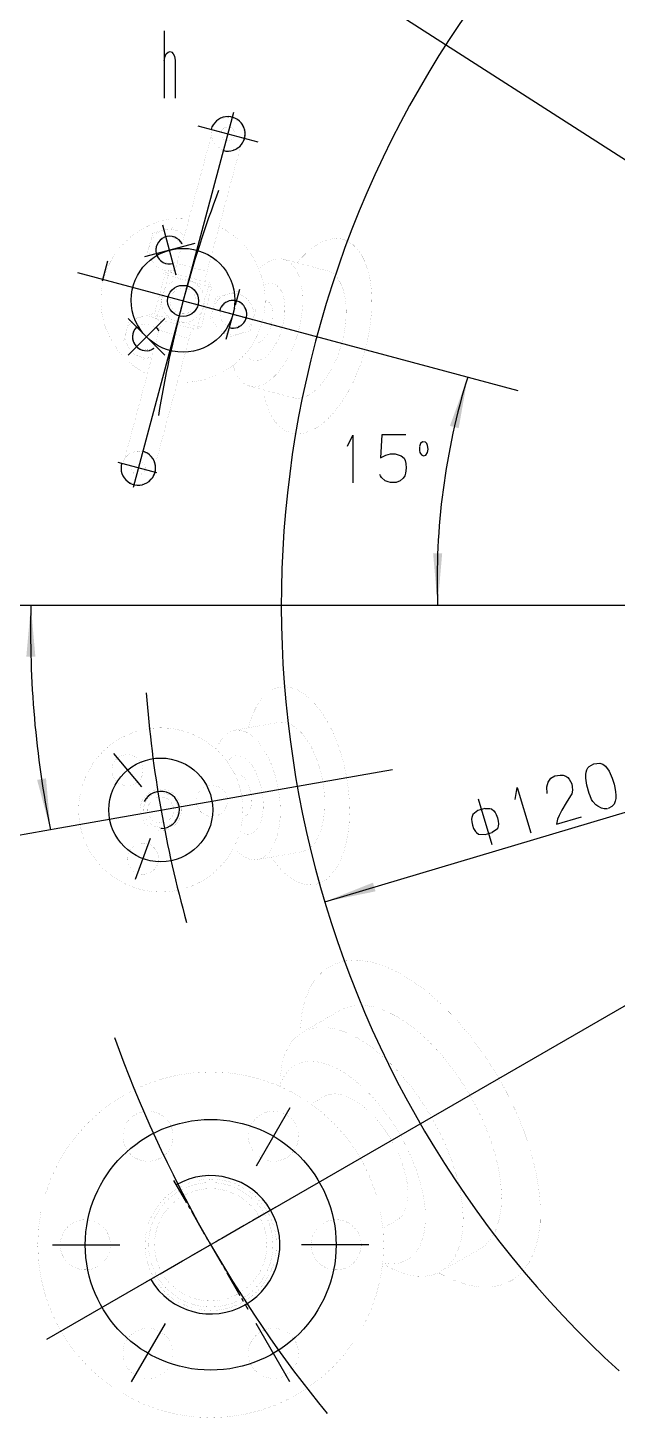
# Model space of a CAD drawing. Extents: x 0 to 8410, y 0 to 11890.
# Drawn here: x 2402 to 2742, y 1573 to 2378 of the extents above; entities that cross this region are included whole.
import ezdxf

# ---------------------------------------------------------------- set-up
doc = ezdxf.new("R2010")
doc.units = 0
doc.header["$MEASUREMENT"] = 0
doc.linetypes.add('中心线', pattern=[20.6, 15, -1.8, 2, -1.8])
doc.layers.add('6', color=7, linetype='Continuous')
doc.layers.add('9', color=7, linetype='Continuous')

# ---------------------------------------------------------------- blocks, each defined once
blk = doc.blocks.new('BLKENT135')
at = {"layer": '6', "color": 1, "linetype": 'Continuous'}
blk.add_line((2608.04, 2188.97), (2684.94, 2168.37), dxfattribs=at)
at = {"layer": '6', "color": 2, "linetype": 'Continuous'}
for p, q in [((2586.44, 2136.19), (2589.55, 2142.49)), ((2589.55, 2142.49), (2589.55, 2115.05)), ((2606.39, 2142.77), (2605.65, 2129.47)), ((2620.29, 2142.77), (2606.39, 2142.77)), ((2628.07, 2135.77), (2628.16, 2133.67)), ((2628.71, 2137.73), (2628.16, 2136.05)), ((2628.16, 2133.67), (2628.35, 2132.55)), ((2629.81, 2138.71), (2628.71, 2137.73)), ((2631.64, 2138.57), (2629.81, 2138.71)), ((2632.37, 2137.73), (2631.64, 2138.57)), ((2632.83, 2136.61), (2632.37, 2137.73)), ((2633.1, 2134.51), (2632.83, 2136.61)), ((2632.83, 2132.55), (2633.1, 2134.51)), ((2605.65, 2129.47), (2608.67, 2131.01)), ((2608.67, 2131.01), (2611.42, 2131.71)), ((2611.42, 2131.71), (2614.07, 2131.71)), ((2614.07, 2131.71), (2617.55, 2130.59)), ((2617.55, 2130.59), (2619.2, 2129.19)), ((2619.2, 2129.19), (2619.84, 2127.93)), ((2619.84, 2127.93), (2620.2, 2126.25)), ((2620.2, 2126.25), (2620.39, 2123.45)), ((2628.35, 2132.55), (2628.62, 2131.99)), ((2628.62, 2131.99), (2629.17, 2131.15)), ((2629.17, 2131.15), (2630.36, 2130.59)), ((2630.36, 2130.59), (2631.82, 2131.01)), ((2631.82, 2131.01), (2632.83, 2132.55)), ((2605.65, 2118.97), (2605.1, 2119.81)), ((2606.11, 2117.99), (2605.65, 2118.97)), ((2608.31, 2116.17), (2606.11, 2117.99)), ((2618.74, 2117.71), (2616.91, 2116.17)), ((2619.56, 2119.11), (2618.74, 2117.71)), ((2620.11, 2120.65), (2619.56, 2119.11)), ((2620.39, 2123.45), (2620.11, 2120.65)), ((2609.95, 2115.47), (2608.31, 2116.17)), ((2611.33, 2115.19), (2609.95, 2115.47)), ((2614.62, 2115.19), (2611.33, 2115.19)), ((2616.91, 2116.17), (2614.62, 2115.19))]:
    blk.add_line(p, q, dxfattribs=at)
at = {"layer": '6', "color": 1, "linetype": 'Continuous'}
blk.add_arc((3036.05, 2059), 397.72, 162.872, 182.129, dxfattribs=at)
for points in [[(2655.97, 2176.13), (2650.76, 2146.59), (2645.71, 2147.94)], [(2638.6, 2044.23), (2635.99, 2074.11), (2641.22, 2074.11)]]:
    blk.add_solid(points, dxfattribs=at)
blk = doc.blocks.new('BLKENT136')
at = {"layer": '6', "color": 1, "linetype": 'Continuous'}
blk.add_line((2688.92, 1779.04), (2778.72, 1830.88), dxfattribs=at)
at = {"layer": '6', "color": 2, "linetype": 'Continuous'}
for p, q in [((2860.76, 1635.39), (2859.3, 1633.71)), ((2862.23, 1636.37), (2860.76, 1635.39)), ((2863.96, 1636.79), (2862.23, 1636.37)), ((2866.25, 1636.79), (2863.96, 1636.79)), ((2869, 1636.51), (2866.25, 1636.79)), ((2870.83, 1635.53), (2869, 1636.51)), ((2872.47, 1633.85), (2870.83, 1635.53)), ((2873.11, 1632.03), (2872.47, 1633.85)), ((2883, 1633.71), (2883.64, 1634.83)), ((2883.64, 1634.83), (2884.64, 1635.81)), ((2884.64, 1635.81), (2885.56, 1636.37)), ((2885.56, 1636.37), (2888.67, 1637.07)), ((2888.67, 1637.07), (2891.96, 1636.37)), ((2891.96, 1636.37), (2893.61, 1635.39)), ((2893.61, 1635.39), (2894.62, 1633.85)), ((2894.62, 1633.85), (2895.9, 1630.49)), ((2858.02, 1630.07), (2857.47, 1626.71)), ((2857.47, 1626.71), (2857.47, 1616.63)), ((2858.29, 1631.89), (2858.02, 1630.07)), ((2859.3, 1633.71), (2858.29, 1631.89)), ((2862.23, 1626.15), (2859.85, 1624.89)), ((2865.89, 1626.57), (2862.23, 1626.15)), ((2869.18, 1625.87), (2865.89, 1626.57)), ((2871.19, 1624.75), (2869.18, 1625.87)), ((2881.17, 1626.29), (2881.72, 1630.35)), ((2881.17, 1621.39), (2881.17, 1626.29)), ((2881.72, 1630.35), (2882.36, 1632.45)), ((2882.36, 1632.45), (2883, 1633.71)), ((2895.9, 1630.49), (2896.45, 1626.01)), ((2896.45, 1626.01), (2896.45, 1622.37)), ((2904.13, 1629.93), (2904.23, 1627.83)), ((2904.77, 1631.89), (2904.23, 1630.21)), ((2904.23, 1627.83), (2904.41, 1626.71)), ((2904.41, 1626.71), (2904.68, 1626.15)), ((2904.68, 1626.15), (2905.23, 1625.31)), ((2905.87, 1632.87), (2904.77, 1631.89)), ((2907.7, 1632.73), (2905.87, 1632.87)), ((2908.43, 1631.89), (2907.7, 1632.73)), ((2907.89, 1625.17), (2908.89, 1626.71)), ((2908.89, 1630.77), (2908.43, 1631.89)), ((2909.17, 1628.67), (2908.89, 1630.77)), ((2908.89, 1626.71), (2909.17, 1628.67)), ((2858.29, 1623.35), (2857.65, 1622.23)), ((2859.85, 1624.89), (2858.29, 1623.35)), ((2872.56, 1622.51), (2871.19, 1624.75)), ((2873.11, 1620.27), (2872.56, 1622.51)), ((2873.11, 1616.49), (2873.11, 1620.27)), ((2881.26, 1619.99), (2881.17, 1621.39)), ((2881.44, 1617.61), (2881.26, 1619.99)), ((2895.99, 1617.89), (2895.53, 1616.07)), ((2896.36, 1620.41), (2895.99, 1617.89)), ((2896.45, 1622.37), (2896.36, 1620.41)), ((2905.23, 1625.31), (2906.42, 1624.75)), ((2906.42, 1624.75), (2907.89, 1625.17)), ((2857.47, 1616.63), (2857.65, 1614.25)), ((2857.65, 1614.25), (2858.2, 1612.29)), ((2858.2, 1612.29), (2859.39, 1610.61)), ((2859.39, 1610.61), (2861.58, 1609.49)), ((2867.17, 1609.21), (2870.09, 1609.77)), ((2870.09, 1609.77), (2871.83, 1611.31)), ((2871.83, 1611.31), (2872.66, 1612.85)), ((2872.66, 1612.85), (2873.11, 1614.53)), ((2873.11, 1614.53), (2873.11, 1616.49)), ((2881.9, 1616.35), (2881.44, 1617.61)), ((2883, 1613.97), (2881.9, 1616.35)), ((2883.73, 1612.85), (2883, 1613.97)), ((2885.56, 1611.17), (2883.73, 1612.85)), ((2886.93, 1610.33), (2885.56, 1611.17)), ((2888.76, 1609.91), (2886.93, 1610.33)), ((2891.6, 1610.47), (2889.13, 1609.91)), ((2893.15, 1611.31), (2891.6, 1610.47)), ((2894.25, 1612.85), (2893.15, 1611.31)), ((2894.98, 1614.25), (2894.25, 1612.85)), ((2895.53, 1616.07), (2894.98, 1614.25)), ((2861.58, 1609.49), (2864.7, 1609.21)), ((2864.7, 1609.21), (2867.17, 1609.21))]:
    blk.add_line(p, q, dxfattribs=at)
at = {"layer": '6', "color": 1, "linetype": 'Continuous'}
blk.add_arc((3133.47, 2018.64), 431.36, 208.037, 271.963, dxfattribs=at)
for points in [[(2752.74, 1815.88), (2769.94, 1791.31), (2765.41, 1788.69)], [(3148.24, 1587.53), (3118.36, 1584.92), (3118.36, 1590.15)]]:
    blk.add_solid(points, dxfattribs=at)
blk = doc.blocks.new('BLKENT137')
at = {"layer": '6', "color": 1, "linetype": 'Continuous'}
for p, q in [((2876.03, 2515.72), (2940.38, 2404.26)), ((2732.15, 2396.52), (2831.65, 2313.03))]:
    blk.add_line(p, q, dxfattribs=at)
at = {"layer": '6', "color": 2, "linetype": 'Continuous'}
for p, q in [((2801.84, 2410.79), (2802.76, 2414.57)), ((2802.76, 2414.57), (2804.22, 2416.95)), ((2804.22, 2416.95), (2806.33, 2418.77)), ((2806.33, 2418.77), (2808.98, 2419.33)), ((2808.98, 2419.33), (2812.09, 2418.91)), ((2812.09, 2418.91), (2813.74, 2418.35)), ((2813.74, 2418.35), (2814.93, 2417.37)), ((2814.93, 2417.37), (2815.75, 2416.25)), ((2815.75, 2416.25), (2816.3, 2415.13)), ((2816.3, 2415.13), (2816.94, 2412.05)), ((2825.63, 2412.89), (2826.27, 2414.99)), ((2826.27, 2414.99), (2826.91, 2416.25)), ((2826.91, 2416.25), (2827.55, 2417.37)), ((2827.55, 2417.37), (2828.56, 2418.35)), ((2828.56, 2418.35), (2829.48, 2418.91)), ((2829.48, 2418.91), (2832.59, 2419.61)), ((2832.59, 2419.61), (2835.88, 2418.91)), ((2835.88, 2418.91), (2837.53, 2417.93)), ((2837.53, 2417.93), (2838.54, 2416.39)), ((2838.54, 2416.39), (2839.82, 2413.03)), ((2848.69, 2414.43), (2848.14, 2412.75)), ((2849.79, 2415.41), (2848.69, 2414.43)), ((2851.62, 2415.27), (2849.79, 2415.41)), ((2852.35, 2414.43), (2851.62, 2415.27)), ((2852.81, 2413.31), (2852.35, 2414.43)), ((2815.29, 2406.59), (2814.29, 2405.61)), ((2816.39, 2408.41), (2815.29, 2406.59)), ((2816.76, 2410.37), (2816.39, 2408.41)), ((2816.94, 2412.05), (2816.76, 2410.37)), ((2825.08, 2408.83), (2825.63, 2412.89)), ((2825.08, 2403.93), (2825.08, 2408.83)), ((2839.82, 2413.03), (2840.37, 2408.55)), ((2840.37, 2408.55), (2840.37, 2404.91)), ((2848.05, 2412.47), (2848.14, 2410.37)), ((2848.14, 2410.37), (2848.33, 2409.25)), ((2848.33, 2409.25), (2848.6, 2408.69)), ((2848.6, 2408.69), (2849.15, 2407.85)), ((2849.15, 2407.85), (2850.34, 2407.29)), ((2850.34, 2407.29), (2851.8, 2407.71)), ((2851.8, 2407.71), (2852.81, 2409.25)), ((2853.08, 2411.21), (2852.81, 2413.31)), ((2852.81, 2409.25), (2853.08, 2411.21)), ((2807.15, 2399.17), (2804.68, 2396.65)), ((2810.81, 2402.53), (2807.15, 2399.17)), ((2814.29, 2405.61), (2810.81, 2402.53)), ((2825.18, 2402.53), (2825.08, 2403.93)), ((2825.36, 2400.15), (2825.18, 2402.53)), ((2825.82, 2398.89), (2825.36, 2400.15)), ((2826.91, 2396.51), (2825.82, 2398.89)), ((2839.45, 2398.61), (2838.9, 2396.79)), ((2839.91, 2400.43), (2839.45, 2398.61)), ((2840.27, 2402.95), (2839.91, 2400.43)), ((2840.37, 2404.91), (2840.27, 2402.95)), ((2803.31, 2394.83), (2801.84, 2392.31)), ((2801.84, 2392.31), (2816.94, 2392.31)), ((2804.68, 2396.65), (2803.31, 2394.83)), ((2827.65, 2395.39), (2826.91, 2396.51)), ((2829.48, 2393.71), (2827.65, 2395.39)), ((2830.85, 2392.87), (2829.48, 2393.71)), ((2832.68, 2392.45), (2830.85, 2392.87)), ((2835.52, 2393.01), (2833.05, 2392.45)), ((2837.07, 2393.85), (2835.52, 2393.01)), ((2838.17, 2395.39), (2837.07, 2393.85)), ((2838.9, 2396.79), (2838.17, 2395.39))]:
    blk.add_line(p, q, dxfattribs=at)
at = {"layer": '6', "color": 1, "linetype": 'Continuous'}
blk.add_arc((3090.04, 2115.49), 355.22, 117.617, 142.383, dxfattribs=at)
for points in [[(2925.38, 2430.24), (2900.8, 2413.04), (2898.19, 2417.57)], [(2808.67, 2332.31), (2825.87, 2356.89), (2829.88, 2353.53)]]:
    blk.add_solid(points, dxfattribs=at)
blk = doc.blocks.new('BLKENT138')
at = {"layer": '6', "color": 1, "linetype": 'Continuous'}
blk.add_line((1996.16, 2784.09), (4300.33, 1304.36), dxfattribs=at)
blk = doc.blocks.new('BLKENT257')
at = {"layer": '6', "color": 2, "linetype": 'Continuous'}
for p, q in [((2350.15, 1964.16), (2353.26, 1970.46)), ((2353.26, 1970.46), (2353.26, 1943.02)), ((2368.81, 1960.1), (2369.36, 1964.16)), ((2369.36, 1964.16), (2370, 1966.26)), ((2370, 1966.26), (2370.64, 1967.52)), ((2370.64, 1967.52), (2371.28, 1968.64)), ((2371.28, 1968.64), (2372.29, 1969.62)), ((2372.29, 1969.62), (2373.21, 1970.18)), ((2373.21, 1970.18), (2376.32, 1970.88)), ((2376.32, 1970.88), (2379.61, 1970.18)), ((2379.61, 1970.18), (2381.26, 1969.2)), ((2381.26, 1969.2), (2382.26, 1967.66)), ((2382.26, 1967.66), (2383.55, 1964.3)), ((2383.55, 1964.3), (2384.09, 1959.82)), ((2391.78, 1963.74), (2391.87, 1961.64)), ((2392.42, 1965.7), (2391.87, 1964.02)), ((2393.52, 1966.68), (2392.42, 1965.7)), ((2395.35, 1966.54), (2393.52, 1966.68)), ((2396.08, 1965.7), (2395.35, 1966.54)), ((2396.54, 1964.58), (2396.08, 1965.7)), ((2396.81, 1962.48), (2396.54, 1964.58)), ((2368.81, 1955.2), (2368.81, 1960.1)), ((2384.09, 1956.18), (2384, 1954.22)), ((2384.09, 1959.82), (2384.09, 1956.18)), ((2391.87, 1961.64), (2392.06, 1960.52)), ((2392.06, 1960.52), (2392.33, 1959.96)), ((2392.33, 1959.96), (2392.88, 1959.12)), ((2392.88, 1959.12), (2394.07, 1958.56)), ((2394.07, 1958.56), (2395.53, 1958.98)), ((2395.53, 1958.98), (2396.54, 1960.52)), ((2396.54, 1960.52), (2396.81, 1962.48)), ((2368.91, 1953.8), (2368.81, 1955.2)), ((2369.09, 1951.42), (2368.91, 1953.8)), ((2369.55, 1950.16), (2369.09, 1951.42)), ((2370.64, 1947.78), (2369.55, 1950.16)), ((2371.38, 1946.66), (2370.64, 1947.78)), ((2382.63, 1948.06), (2381.9, 1946.66)), ((2383.18, 1949.88), (2382.63, 1948.06)), ((2383.64, 1951.7), (2383.18, 1949.88)), ((2384, 1954.22), (2383.64, 1951.7)), ((2373.21, 1944.98), (2371.38, 1946.66)), ((2374.58, 1944.14), (2373.21, 1944.98)), ((2376.41, 1943.72), (2374.58, 1944.14)), ((2379.24, 1944.28), (2376.77, 1943.72)), ((2380.8, 1945.12), (2379.24, 1944.28)), ((2381.9, 1946.66), (2380.8, 1945.12))]:
    blk.add_line(p, q, dxfattribs=at)
at = {"layer": '6', "color": 1, "linetype": 'Continuous'}
blk.add_line((2420.23, 1915.14), (2385.25, 1908.97), dxfattribs=at)
blk.add_arc((2983.51, 2029.45), 580.28, 178.541, 191.458, dxfattribs=at)
for points in [[(2403.42, 2044.23), (2406.03, 2014.34), (2400.8, 2014.34)], [(2414.79, 1914.18), (2407.03, 1943.16), (2412.18, 1944.07)]]:
    blk.add_solid(points, dxfattribs=at)
blk = doc.blocks.new('BLKENT306')
at = {"layer": '6', "color": 1, "linetype": 'Continuous'}
blk.add_line((2573.3, 1872.65), (3723.19, 2215.8), dxfattribs=at)
at = {"layer": '6', "color": 2, "linetype": 'Continuous'}
for p, q in [((2724.22, 1946.26), (2724.48, 1947.65)), ((2724.48, 1947.65), (2724.77, 1948.91)), ((2724.77, 1948.91), (2725.45, 1950.14)), ((2725.45, 1950.14), (2726.17, 1950.94)), ((2726.17, 1950.94), (2728.95, 1952.5)), ((2728.95, 1952.5), (2732.31, 1952.77)), ((2732.31, 1952.77), (2734.17, 1952.3)), ((2734.17, 1952.3), (2735.57, 1951.11)), ((2735.57, 1951.11), (2737.76, 1948.26)), ((2737.76, 1948.26), (2739.57, 1944.12)), ((2701.81, 1939.14), (2702.53, 1941.84)), ((2702.53, 1941.84), (2704.03, 1944.18)), ((2704.03, 1944.18), (2706.41, 1945.48)), ((2706.41, 1945.48), (2709.51, 1945.96)), ((2709.51, 1945.96), (2711.25, 1945.9)), ((2711.25, 1945.9), (2712.67, 1945.3)), ((2712.67, 1945.3), (2713.78, 1944.46)), ((2713.78, 1944.46), (2714.63, 1943.55)), ((2714.63, 1943.55), (2716.12, 1940.78)), ((2716.12, 1940.78), (2716.43, 1939.12)), ((2724.21, 1944.07), (2724.22, 1946.26)), ((2724.85, 1940.02), (2724.21, 1944.07)), ((2726.25, 1935.33), (2724.85, 1940.02)), ((2739.57, 1944.12), (2740.61, 1940.63)), ((2740.61, 1940.63), (2741.08, 1938.73)), ((2662.04, 1932.24), (2669.93, 1905.81)), ((2683.44, 1931.9), (2684.62, 1938.83)), ((2684.62, 1938.83), (2692.46, 1912.53)), ((2702.01, 1935.25), (2701.81, 1939.14)), ((2715.42, 1933.85), (2712.97, 1929.9)), ((2716.1, 1935.08), (2715.42, 1933.85)), ((2716.64, 1937.13), (2716.1, 1935.08)), ((2716.43, 1939.12), (2716.64, 1937.13)), ((2726.73, 1934.01), (2726.25, 1935.33)), ((2727.59, 1931.78), (2726.73, 1934.01)), ((2728.39, 1930.71), (2727.59, 1931.78)), ((2741.08, 1938.73), (2741.45, 1936.21)), ((2741.53, 1932.44), (2741.23, 1930.88)), ((2741.45, 1936.21), (2741.53, 1934.34)), ((2741.53, 1934.34), (2741.53, 1932.44)), ((2661.87, 1925.46), (2659.02, 1923.16)), ((2665.9, 1926.67), (2661.87, 1925.46)), ((2665.9, 1926.67), (2668.86, 1926.67)), ((2668.86, 1926.67), (2669.81, 1926.37)), ((2669.81, 1926.37), (2671.09, 1925.29)), ((2671.09, 1925.29), (2671.85, 1924.35)), ((2671.85, 1924.35), (2672.51, 1923.09)), ((2710.42, 1925.64), (2708.78, 1922.52)), ((2712.97, 1929.9), (2710.42, 1925.64)), ((2730.12, 1928.74), (2728.39, 1930.71)), ((2731.14, 1927.88), (2730.12, 1928.74)), ((2733.38, 1926.79), (2731.14, 1927.88)), ((2734.93, 1926.38), (2733.38, 1926.79)), ((2736.81, 1926.5), (2734.93, 1926.38)), ((2739.36, 1927.85), (2737.16, 1926.6)), ((2740.62, 1929.09), (2739.36, 1927.85)), ((2741.23, 1930.88), (2740.62, 1929.09)), ((2658.32, 1921.34), (2658.21, 1920.43)), ((2658.21, 1920.43), (2658.3, 1918.85)), ((2658.3, 1918.85), (2658.78, 1916.95)), ((2658.52, 1921.98), (2658.32, 1921.34)), ((2659.02, 1923.16), (2658.52, 1921.98)), ((2658.78, 1916.95), (2659.42, 1915.09)), ((2672.51, 1923.09), (2673.16, 1921.24)), ((2673.64, 1916.41), (2673.12, 1914.94)), ((2673.16, 1921.24), (2673.63, 1919.33)), ((2673.63, 1919.33), (2673.81, 1917.78)), ((2673.81, 1917.78), (2673.64, 1916.41)), ((2707.3, 1917.55), (2721.77, 1921.86)), ((2707.98, 1920.38), (2707.3, 1917.55)), ((2708.78, 1922.52), (2707.98, 1920.38)), ((2659.42, 1915.09), (2660.46, 1913.21)), ((2660.46, 1913.21), (2661.01, 1912.65)), ((2661.01, 1912.65), (2662.21, 1911.83)), ((2662.21, 1911.83), (2666.03, 1911.51)), ((2666.03, 1911.51), (2670.07, 1912.72)), ((2673.12, 1914.94), (2670.07, 1912.72))]:
    blk.add_line(p, q, dxfattribs=at)
at = {"layer": '6', "color": 1, "linetype": 'Continuous'}
blk.add_solid([(2573.3, 1872.65), (2601.19, 1883.7), (2602.68, 1878.69)], dxfattribs=at)
blk = doc.blocks.new('BLKENT782')
at = {"layer": '9', "color": 5, "linetype": '中心线'}
for p, q in [((2485.9, 1711.48), (2528.9, 1637)), ((2544.64, 1695.74), (2470.16, 1652.74))]:
    blk.add_line(p, q, dxfattribs=at)
at = {"layer": '9', "color": 7, "linetype": 'Continuous', "const_width": 0.03}
blk.add_lwpolyline([(2469.4, 1674.24, 1), (2545.4, 1674.24, 1)], format="xyb", close=True, dxfattribs=at)
at = {"layer": '9', "color": 1, "linetype": 'Continuous'}
blk.add_arc((2507.4, 1674.24), 40, 210, 119.999, dxfattribs=at)
blk = doc.blocks.new('BLKENT783')
at = {"layer": '9', "color": 5, "linetype": '中心线'}
for p, q in [((2516.41, 2198), (2524.17, 2226.98)), ((2505.8, 2216.37), (2534.78, 2208.61))]:
    blk.add_line(p, q, dxfattribs=at)
at = {"layer": '9', "color": 7, "linetype": 'Continuous', "const_width": 0.03}
for points in [[(2510.49, 2222.29), (2506.91, 2208.9)], [(2523.88, 2225.87), (2510.49, 2222.29)], [(2533.67, 2216.07), (2523.88, 2225.87)], [(2530.09, 2202.69), (2533.67, 2216.07)], [(2506.91, 2208.9), (2516.7, 2199.1)], [(2516.7, 2199.1), (2530.09, 2202.69)]]:
    blk.add_lwpolyline(points, dxfattribs=at)
for points in [[(2508.29, 2212.49, 1), (2532.29, 2212.49, 1)], [(2512.79, 2212.49, 1), (2527.79, 2212.49, 1)]]:
    blk.add_lwpolyline(points, format="xyb", close=True, dxfattribs=at)
at = {"layer": '9', "color": 1, "linetype": 'Continuous'}
blk.add_arc((2520.29, 2212.49), 8, 254.997, 164.998, dxfattribs=at)

msp = doc.modelspace()

# ---------------------------------------------------------------- linework, layer by layer
at = {"layer": '6'}
for p, q in [((2480.42, 2376.5), (2480.42, 2337.5)), ((2480.42, 2359.3), (2481.01, 2361.5)), ((2481.01, 2361.5), (2481.66, 2363.1)), ((2481.66, 2363.1), (2482.71, 2364.1)), ((2482.71, 2364.1), (2483.88, 2364.5)), ((2483.88, 2364.5), (2484.87, 2364.1)), ((2484.87, 2364.1), (2485.78, 2363.1)), ((2485.78, 2363.1), (2486.5, 2361.7)), ((2486.5, 2361.7), (2486.89, 2359.3)), ((2486.89, 2359.3), (2486.89, 2337.5)), ((2520.59, 2329.12), (2462.48, 2112.23)), ((2499.91, 2321.48), (2534.68, 2312.16)), ((2487.52, 2235.08), (2479.76, 2264.06)), ((2498.13, 2253.45), (2469.15, 2245.68)), ((2444.84, 2231.87), (2447.95, 2243.46)), ((2430.33, 2236.59), (2608.04, 2188.97)), ((2459.58, 2209.98), (2480.8, 2188.77)), ((2480.8, 2209.98), (2459.58, 2188.77)), ((2476.25, 2120.76), (2453.92, 2126.74)), ((1876.8, 2044.23), (4416.91, 2044.23)), ((2451.1, 1958.48), (2467.4, 1939.05)), ((2612.43, 1949.03), (2420.23, 1915.14)), ((2463.93, 1885.68), (2472.61, 1909.51)), ((2412.72, 1619.57), (2688.92, 1779.04)), ((2553.14, 1753.45), (2533.63, 1719.66)), ((2415.94, 1674.24), (2454.95, 1674.24)), ((2598.87, 1674.24), (2559.85, 1674.24)), ((2461.67, 1595.03), (2481.18, 1628.81)), ((2553.14, 1595.03), (2533.63, 1628.81))]:
    msp.add_line(p, q, dxfattribs=at)
at = {"layer": '6', "const_width": 0.03}
for points in [[(3432.85, 1019, 7.34075), (2863.64, 1019, -0.1)], [(3462.32, 1102.2, 6.16109), (2834.17, 1102.2, -0.1)], [(2494.89, 2267.96, 0.827384), (2470.73, 2177.82, -0.1)], [(2492.21, 2257.97, 1.7525), (2486.86, 2238.01, -0.1)], [(2488.13, 2173.2, 0.823605), (2512.26, 2263.26, -0.1)], [(2490.66, 2252.19, 3.12304), (2488.41, 2243.78, -0.1)], [(2483.93, 2236.72, 0.414458), (2486.99, 2238.49, -0.1)], [(2504.38, 2233.83, 0.414352), (2506.15, 2230.77, -0.1)], [(2478.38, 2208.14, 1.70871), (2473.41, 2187.82, -0.1)], [(2477.21, 2202, 3.12323), (2474.96, 2193.59, -0.1)], [(2478.45, 2206.61, 0.414299), (2476.68, 2209.68, -0.1)], [(2498.9, 2203.72, 0.414361), (2495.84, 2201.96, -0.1)]]:
    msp.add_lwpolyline(points, format="xyb", dxfattribs=at)
for points in [[(2507.8, 2316.82, 1), (2526.8, 2316.82, 1)], [(2513.3, 2316.82, 1), (2521.3, 2316.82, 1)], [(2478.91, 2220.22, 1), (2503.91, 2220.22, 1)], [(2483.91, 2220.22, 1), (2498.91, 2220.22, 1)], [(2456.03, 2123.63, 1), (2475.03, 2123.63, 1)], [(2461.53, 2123.63, 1), (2469.53, 2123.63, 1)], [(2431.03, 1925.78, 1), (2526.03, 1925.78, 1)], [(2450.25, 1948.76, 1), (2468.25, 1948.76, 1)], [(2499.08, 1930.99, 1), (2517.08, 1930.99, 1)], [(2466.53, 1925.78, 1), (2490.53, 1925.78, 1)], [(2468.53, 1925.78, 1), (2488.53, 1925.78, 1)], [(2471.03, 1925.78, 1), (2486.03, 1925.78, 1)], [(2459.27, 1897.59, 1), (2477.27, 1897.59, 1)], [(2407.4, 1674.24, 1), (2607.4, 1674.24, 1)], [(2456.65, 1737.02, 1), (2485.65, 1737.02, 1)], [(2529.15, 1737.03, 1), (2558.15, 1737.03, 1)], [(2471.4, 1674.24, 1), (2543.4, 1674.24, 1)], [(2474.9, 1674.24, 1), (2539.9, 1674.24, 1)], [(2420.4, 1674.24, 1), (2449.4, 1674.24, 1)], [(2565.4, 1674.24, 1), (2594.4, 1674.24, 1)], [(2456.65, 1611.45, 1), (2485.65, 1611.45, 1)], [(2529.15, 1611.45, 1), (2558.15, 1611.45, 1)]]:
    msp.add_lwpolyline(points, format="xyb", close=True, dxfattribs=at)
for points in [[(2486.99, 2238.49), (2507.8, 2316.14)], [(2504.38, 2233.83), (2524.87, 2310.32)], [(2487.22, 2262.95), (2473.84, 2259.37)], [(2487.22, 2262.95), (2492.21, 2257.97)], [(2473.84, 2259.37), (2470.25, 2245.98)], [(2571.69, 2254.38), (2567.81, 2252.15)], [(2575.52, 2255.79), (2571.69, 2254.38)], [(2579.26, 2256.37), (2575.52, 2255.79)], [(2582.84, 2256.1), (2579.26, 2256.37)], [(2586.2, 2255), (2582.84, 2256.1)], [(2589.31, 2253.07), (2586.2, 2255)], [(2470.25, 2245.98), (2480.05, 2236.18)], [(2560.15, 2245.41), (2557.45, 2242.23)], [(2563.95, 2249.15), (2560.15, 2245.41)], [(2567.81, 2252.15), (2563.95, 2249.15)], [(2592.12, 2250.35), (2589.31, 2253.07)], [(2594.57, 2246.88), (2592.12, 2250.35)], [(2596.64, 2242.71), (2594.57, 2246.88)], [(2480.05, 2236.18), (2486.86, 2238.01)], [(2505.28, 2237.21), (2487.9, 2241.87)], [(2536.02, 2239.43), (2535.3, 2238.74)], [(2538.55, 2241.51), (2536.02, 2239.43)], [(2541.09, 2243.08), (2538.55, 2241.51)], [(2543.61, 2244.12), (2541.09, 2243.08)], [(2546.08, 2244.62), (2543.61, 2244.12)], [(2548.45, 2244.57), (2546.08, 2244.62)], [(2550.69, 2243.97), (2548.45, 2244.57)], [(2574.75, 2237.6), (2549.34, 2244.4)], [(2552.77, 2242.83), (2550.69, 2243.97)], [(2554.65, 2241.16), (2552.77, 2242.83)], [(2556.31, 2238.99), (2554.65, 2241.16)], [(2557.72, 2236.36), (2556.31, 2238.99)], [(2576.31, 2237.03), (2574.75, 2237.6)], [(2598.3, 2237.9), (2596.64, 2242.71)], [(2599.51, 2232.52), (2598.3, 2237.9)], [(2474.78, 2212.26), (2481, 2235.44)], [(2483.45, 2236.85), (2476.2, 2209.81)], [(2481, 2235.44), (2483.45, 2236.85)], [(2508.04, 2228.19), (2481, 2235.44)], [(2506.63, 2230.64), (2483.45, 2236.85)], [(2506.63, 2230.64), (2499.38, 2203.59)], [(2508.04, 2228.19), (2506.63, 2230.64)], [(2538.72, 2229.38), (2538.14, 2229.07)], [(2540.25, 2229.96), (2538.72, 2229.38)], [(2541.73, 2230.22), (2540.25, 2229.96)], [(2543.16, 2230.15), (2541.73, 2230.22)], [(2544.5, 2229.74), (2543.16, 2230.15)], [(2545.74, 2229), (2544.5, 2229.74)], [(2558.87, 2233.3), (2557.72, 2236.36)], [(2559.73, 2229.85), (2558.87, 2233.3)], [(2560.3, 2226.07), (2559.73, 2229.85)], [(2578.35, 2235.77), (2576.31, 2237.03)], [(2580.19, 2234), (2578.35, 2235.77)], [(2581.8, 2231.73), (2580.19, 2234)], [(2583.16, 2229), (2581.8, 2231.73)], [(2600.27, 2226.66), (2599.51, 2232.52)], [(2508.04, 2228.19), (2501.83, 2205.01)], [(2546.87, 2227.95), (2545.74, 2229)], [(2547.85, 2226.6), (2546.87, 2227.95)], [(2548.69, 2224.97), (2547.85, 2226.6)], [(2549.36, 2223.08), (2548.69, 2224.97)], [(2549.86, 2220.97), (2549.36, 2223.08)], [(2560.55, 2222.02), (2560.3, 2226.07)], [(2560.5, 2217.76), (2560.55, 2222.02)], [(2584.24, 2225.85), (2583.16, 2229)], [(2585.04, 2222.33), (2584.24, 2225.85)], [(2585.54, 2218.49), (2585.04, 2222.33)], [(2600.56, 2220.39), (2600.27, 2226.66)], [(2539.59, 2220.25), (2538.9, 2220.35)], [(2540.31, 2219.98), (2539.59, 2220.25)], [(2540.97, 2219.53), (2540.31, 2219.98)], [(2541.56, 2218.91), (2540.97, 2219.53)], [(2542.07, 2218.13), (2541.56, 2218.91)], [(2542.5, 2217.2), (2542.07, 2218.13)], [(2542.84, 2216.14), (2542.5, 2217.2)], [(2543.08, 2214.96), (2542.84, 2216.14)], [(2543.22, 2213.67), (2543.08, 2214.96)], [(2543.26, 2212.31), (2543.22, 2213.67)], [(2550.17, 2218.66), (2549.86, 2220.97)], [(2550, 2210.9), (2550.24, 2213.59)], [(2550.3, 2216.18), (2550.17, 2218.66)], [(2550.24, 2213.59), (2550.3, 2216.18)], [(2559.47, 2208.84), (2560.14, 2213.34)], [(2560.14, 2213.34), (2560.5, 2217.76)], [(2585.73, 2214.39), (2585.54, 2218.49)], [(2585.61, 2210.08), (2585.73, 2214.39)], [(2599.71, 2207.04), (2600.37, 2213.82)], [(2600.37, 2213.82), (2600.56, 2220.39)], [(2460.39, 2209.17), (2456.8, 2195.79)], [(2478.45, 2206.61), (2457.63, 2128.9)], [(2473.78, 2212.76), (2460.39, 2209.17)], [(2475.48, 2211.06), (2473.78, 2212.76)], [(2474.78, 2212.26), (2476.2, 2209.81)], [(2501.83, 2205.01), (2474.78, 2212.26)], [(2499.38, 2203.59), (2476.2, 2209.81)], [(2476.92, 2209.61), (2478.39, 2208.15)], [(2541.98, 2204.99), (2542.42, 2206.44)], [(2542.42, 2206.44), (2542.78, 2207.93)], [(2542.78, 2207.93), (2543.04, 2209.41)], [(2543.04, 2209.41), (2543.2, 2210.88)], [(2543.2, 2210.88), (2543.26, 2212.31)], [(2548.19, 2202.74), (2548.97, 2205.44)], [(2548.97, 2205.44), (2549.57, 2208.18)], [(2549.57, 2208.18), (2550, 2210.9)], [(2558.51, 2204.32), (2559.47, 2208.84)], [(2584.46, 2201.13), (2585.19, 2205.64)], [(2585.19, 2205.64), (2585.61, 2210.08)], [(2598.59, 2200.15), (2599.71, 2207.04)], [(2495.84, 2201.96), (2475.01, 2124.25)], [(2494.93, 2198.58), (2477.54, 2203.23)], [(2501.83, 2205.01), (2499.38, 2203.59)], [(2536.21, 2196.64), (2537.05, 2197.21)], [(2537.05, 2197.21), (2537.87, 2197.93)], [(2537.87, 2197.93), (2538.68, 2198.82)], [(2538.68, 2198.82), (2539.45, 2199.84)], [(2539.45, 2199.84), (2540.17, 2200.98)], [(2540.17, 2200.98), (2540.84, 2202.24)], [(2540.84, 2202.24), (2541.45, 2203.58)], [(2541.45, 2203.58), (2541.98, 2204.99)], [(2544.99, 2195.26), (2546.19, 2197.61)], [(2546.19, 2197.61), (2547.26, 2200.12)], [(2547.26, 2200.12), (2548.19, 2202.74)], [(2555.77, 2195.49), (2557.27, 2199.85)], [(2557.27, 2199.85), (2558.51, 2204.32)], [(2583.43, 2196.61), (2584.46, 2201.13)], [(2597.03, 2193.26), (2598.59, 2200.15)], [(2456.8, 2195.79), (2466.6, 2185.99)], [(2527.3, 2189.48), (2528.24, 2188.05)], [(2532.32, 2196.46), (2533.02, 2196.14)], [(2533.02, 2196.14), (2533.77, 2195.99)], [(2533.77, 2195.99), (2534.56, 2196.03)], [(2534.56, 2196.03), (2535.38, 2196.24)], [(2535.38, 2196.24), (2536.21, 2196.64)], [(2539.32, 2188.01), (2540.83, 2189.44)], [(2540.83, 2189.44), (2542.29, 2191.14)], [(2542.29, 2191.14), (2543.69, 2193.09)], [(2543.69, 2193.09), (2544.99, 2195.26)], [(2552.07, 2187.39), (2554.03, 2191.32)], [(2554.03, 2191.32), (2555.77, 2195.49)], [(2580.58, 2187.84), (2582.14, 2192.16)], [(2582.14, 2192.16), (2583.43, 2196.61)], [(2595.05, 2186.47), (2597.03, 2193.26)], [(2466.6, 2185.99), (2473.41, 2187.82)], [(2520.35, 2182.93), (2521.41, 2179.75)], [(2528.24, 2188.05), (2529.33, 2186.91)], [(2529.33, 2186.91), (2530.54, 2186.08)], [(2530.54, 2186.08), (2531.85, 2185.58)], [(2531.85, 2185.58), (2533.26, 2185.41)], [(2533.26, 2185.41), (2534.73, 2185.57)], [(2534.73, 2185.57), (2536.24, 2186.06)], [(2536.24, 2186.06), (2537.78, 2186.88)], [(2537.78, 2186.88), (2539.32, 2188.01)], [(2547.65, 2180.49), (2549.94, 2183.76)], [(2549.94, 2183.76), (2552.07, 2187.39)], [(2576.8, 2179.85), (2578.79, 2183.72)], [(2578.79, 2183.72), (2580.58, 2187.84)], [(2592.67, 2179.88), (2595.05, 2186.47)], [(2521.41, 2179.75), (2522.75, 2176.99)], [(2522.75, 2176.99), (2524.35, 2174.68)], [(2524.35, 2174.68), (2526.17, 2172.87)], [(2537.68, 2171.84), (2540.22, 2173.27)], [(2540.22, 2173.27), (2542.75, 2175.2)], [(2542.75, 2175.2), (2545.24, 2177.62)], [(2545.24, 2177.62), (2547.65, 2180.49)], [(2569.88, 2170.32), (2572.31, 2173.1)], [(2572.31, 2173.1), (2574.63, 2176.29)], [(2574.63, 2176.29), (2576.8, 2179.85)], [(2586.89, 2167.68), (2589.94, 2173.58)], [(2589.94, 2173.58), (2592.67, 2179.88)], [(2526.17, 2172.87), (2528.2, 2171.57)], [(2528.2, 2171.57), (2530.39, 2170.82)], [(2555.08, 2164.19), (2529.67, 2170.99)], [(2530.39, 2170.82), (2532.73, 2170.61)], [(2532.73, 2170.61), (2535.17, 2170.95)], [(2535.17, 2170.95), (2537.68, 2171.84)], [(2537.78, 2168.82), (2538.87, 2163.29)], [(2562.31, 2164.86), (2564.84, 2166.17)], [(2564.84, 2166.17), (2567.38, 2168)], [(2567.38, 2168), (2569.88, 2170.32)], [(2583.57, 2162.26), (2586.89, 2167.68)], [(2538.87, 2163.29), (2540.4, 2158.31)], [(2540.4, 2158.31), (2542.35, 2153.95)], [(2555.08, 2164.19), (2557.39, 2163.86)], [(2557.39, 2163.86), (2559.81, 2164.09)], [(2559.81, 2164.09), (2562.31, 2164.86)], [(2576.33, 2153.16), (2580.04, 2157.39)], [(2580.04, 2157.39), (2583.57, 2162.26)], [(2542.35, 2153.95), (2544.7, 2150.27)], [(2544.7, 2150.27), (2547.41, 2147.34)], [(2568.64, 2146.84), (2572.51, 2149.63)], [(2572.51, 2149.63), (2576.33, 2153.16)], [(2547.41, 2147.34), (2550.43, 2145.18)], [(2550.43, 2145.18), (2553.73, 2143.84)], [(2553.73, 2143.84), (2557.26, 2143.34)], [(2557.26, 2143.34), (2560.95, 2143.67)], [(2560.95, 2143.67), (2564.77, 2144.85)], [(2564.77, 2144.85), (2568.64, 2146.84)], [(2546.39, 1996.61), (2543.03, 1995.34)], [(2549.91, 1997.03), (2546.39, 1996.61)], [(2553.54, 1996.6), (2549.91, 1997.03)], [(2557.23, 1995.32), (2553.54, 1996.6)], [(2537.02, 1990.34), (2534.44, 1986.68)], [(2539.89, 1993.24), (2537.02, 1990.34)], [(2543.03, 1995.34), (2539.89, 1993.24)], [(2560.92, 1993.22), (2557.23, 1995.32)], [(2564.56, 1990.31), (2560.92, 1993.22)], [(2568.09, 1986.65), (2564.56, 1990.31)], [(2532.21, 1982.33), (2530.35, 1977.33)], [(2534.44, 1986.68), (2532.21, 1982.33)], [(2571.47, 1982.29), (2568.09, 1986.65)], [(2574.63, 1977.29), (2571.47, 1982.29)], [(2522.38, 1972.03), (2520.1, 1971.62)], [(2546.88, 1976.42), (2520.97, 1971.85)], [(2524.75, 1971.87), (2522.38, 1972.03)], [(2527.16, 1971.15), (2524.75, 1971.87)], [(2530.35, 1977.33), (2529.24, 1973.31)], [(2548.54, 1976.57), (2546.88, 1976.42)], [(2550.91, 1976.29), (2548.54, 1976.57)], [(2553.33, 1975.46), (2550.91, 1976.29)], [(2555.75, 1974.08), (2553.33, 1975.46)], [(2558.14, 1972.18), (2555.75, 1974.08)], [(2560.45, 1969.79), (2558.14, 1972.18)], [(2577.54, 1971.73), (2574.63, 1977.29)], [(2512.42, 1964.66), (2511.01, 1961.71)], [(2514.06, 1967.16), (2512.42, 1964.66)], [(2515.91, 1969.17), (2514.06, 1967.16)], [(2517.93, 1970.67), (2515.91, 1969.17)], [(2520.1, 1971.62), (2517.93, 1970.67)], [(2529.58, 1969.89), (2527.16, 1971.15)], [(2531.98, 1968.1), (2529.58, 1969.89)], [(2534.31, 1965.8), (2531.98, 1968.1)], [(2536.55, 1963.05), (2534.31, 1965.8)], [(2562.66, 1966.93), (2560.45, 1969.79)], [(2564.74, 1963.66), (2562.66, 1966.93)], [(2580.15, 1965.7), (2577.54, 1971.73)], [(2582.42, 1959.28), (2580.15, 1965.7)], [(2511.01, 1961.71), (2510.65, 1960.78)], [(2519.72, 1956.34), (2518.5, 1955.42)], [(2521.03, 1956.94), (2519.72, 1956.34)], [(2522.41, 1957.19), (2521.03, 1956.94)], [(2523.84, 1957.11), (2522.41, 1957.19)], [(2525.3, 1956.7), (2523.84, 1957.11)], [(2526.77, 1955.95), (2525.3, 1956.7)], [(2528.22, 1954.88), (2526.77, 1955.95)], [(2538.65, 1959.86), (2536.55, 1963.05)], [(2540.6, 1956.3), (2538.65, 1959.86)], [(2542.35, 1952.41), (2540.6, 1956.3)], [(2566.64, 1960.03), (2564.74, 1963.66)], [(2568.36, 1956.08), (2566.64, 1960.03)], [(2569.84, 1951.87), (2568.36, 1956.08)], [(2584.32, 1952.56), (2582.42, 1959.28)], [(2517.39, 1954.19), (2517, 1953.65)], [(2518.5, 1955.42), (2517.39, 1954.19)], [(2529.63, 1953.5), (2528.22, 1954.88)], [(2530.99, 1951.85), (2529.63, 1953.5)], [(2532.27, 1949.93), (2530.99, 1951.85)], [(2533.45, 1947.78), (2532.27, 1949.93)], [(2534.52, 1945.44), (2533.45, 1947.78)], [(2543.89, 1948.25), (2542.35, 1952.41)], [(2545.19, 1943.89), (2543.89, 1948.25)], [(2571.09, 1947.47), (2569.84, 1951.87)], [(2585.81, 1945.66), (2584.32, 1952.56)], [(2522.05, 1946.5), (2521.4, 1946.25)], [(2522.81, 1946.59), (2522.05, 1946.5)], [(2523.59, 1946.51), (2522.81, 1946.59)], [(2524.39, 1946.24), (2523.59, 1946.51)], [(2525.19, 1945.79), (2524.39, 1946.24)], [(2525.97, 1945.16), (2525.19, 1945.79)], [(2526.73, 1944.38), (2525.97, 1945.16)], [(2527.46, 1943.44), (2526.73, 1944.38)], [(2528.14, 1942.37), (2527.46, 1943.44)], [(2528.77, 1941.18), (2528.14, 1942.37)], [(2529.34, 1939.88), (2528.77, 1941.18)], [(2529.83, 1938.5), (2529.34, 1939.88)], [(2535.46, 1942.93), (2534.52, 1945.44)], [(2536.25, 1940.29), (2535.46, 1942.93)], [(2536.88, 1937.57), (2536.25, 1940.29)], [(2546.23, 1939.39), (2545.19, 1943.89)], [(2572.07, 1942.95), (2571.09, 1947.47)], [(2572.78, 1938.37), (2572.07, 1942.95)], [(2586.88, 1938.66), (2585.81, 1945.66)], [(2530.24, 1937.05), (2529.83, 1938.5)], [(2530.56, 1935.56), (2530.24, 1937.05)], [(2530.8, 1934.06), (2530.56, 1935.56)], [(2530.94, 1932.55), (2530.8, 1934.06)], [(2530.98, 1931.07), (2530.94, 1932.55)], [(2537.36, 1934.8), (2536.88, 1937.57)], [(2537.65, 1932.03), (2537.36, 1934.8)], [(2537.77, 1929.29), (2537.65, 1932.03)], [(2546.99, 1934.81), (2546.23, 1939.39)], [(2547.47, 1930.23), (2546.99, 1934.81)], [(2573.19, 1933.8), (2572.78, 1938.37)], [(2573.32, 1929.3), (2573.19, 1933.8)], [(2587.52, 1931.68), (2586.88, 1938.66)], [(2587.7, 1924.82), (2587.52, 1931.68)], [(2528.7, 1923.14), (2529.27, 1923.89)], [(2529.27, 1923.89), (2529.77, 1924.79)], [(2529.77, 1924.79), (2530.19, 1925.83)], [(2530.19, 1925.83), (2530.53, 1927)], [(2530.53, 1927), (2530.77, 1928.28)], [(2530.77, 1928.28), (2530.92, 1929.64)], [(2530.92, 1929.64), (2530.98, 1931.07)], [(2537.07, 1921.7), (2537.48, 1924.09)], [(2537.48, 1924.09), (2537.72, 1926.63)], [(2537.72, 1926.63), (2537.77, 1929.29)], [(2547.66, 1925.71), (2547.47, 1930.23)], [(2547.55, 1921.33), (2547.66, 1925.71)], [(2572.68, 1920.81), (2573.15, 1924.95)], [(2573.15, 1924.95), (2573.32, 1929.3)], [(2587.43, 1918.19), (2587.7, 1924.82)], [(2525.87, 1921.88), (2526.64, 1921.93)], [(2526.64, 1921.93), (2527.37, 1922.16)], [(2527.37, 1922.16), (2528.06, 1922.56)], [(2528.06, 1922.56), (2528.7, 1923.14)], [(2533.84, 1914.36), (2534.86, 1915.8)], [(2534.86, 1915.8), (2535.75, 1917.53)], [(2535.75, 1917.53), (2536.49, 1919.5)], [(2536.49, 1919.5), (2537.07, 1921.7)], [(2546.45, 1913.2), (2547.15, 1917.13)], [(2547.15, 1917.13), (2547.55, 1921.33)], [(2570.9, 1913.4), (2571.93, 1916.94)], [(2571.93, 1916.94), (2572.68, 1920.81)], [(2586.72, 1911.87), (2587.43, 1918.19)], [(2524.35, 1913.26), (2525.82, 1912.42)], [(2525.82, 1912.42), (2527.28, 1911.91)], [(2527.28, 1911.91), (2528.72, 1911.73)], [(2528.72, 1911.73), (2530.12, 1911.89)], [(2530.12, 1911.89), (2531.45, 1912.39)], [(2531.45, 1912.39), (2532.7, 1913.22)], [(2532.7, 1913.22), (2533.84, 1914.36)], [(2544.25, 1906.34), (2545.48, 1909.59)], [(2545.48, 1909.59), (2546.45, 1913.2)], [(2566.34, 1905.24), (2568.09, 1907.51)], [(2568.09, 1907.51), (2569.62, 1910.24)], [(2569.62, 1910.24), (2570.9, 1913.4)], [(2585.57, 1905.97), (2586.72, 1911.87)], [(2520.68, 1903.88), (2522.99, 1901.45)], [(2522.99, 1901.45), (2525.37, 1899.51)], [(2525.37, 1899.51), (2527.79, 1898.1)], [(2560.08, 1901.58), (2534.17, 1897.01)], [(2539.17, 1899.29), (2541.07, 1901.15)], [(2541.07, 1901.15), (2542.77, 1903.52)], [(2542.77, 1903.52), (2544.25, 1906.34)], [(2560.08, 1901.58), (2562.31, 1902.26)], [(2562.31, 1902.26), (2564.41, 1903.49)], [(2564.41, 1903.49), (2566.34, 1905.24)], [(2582.03, 1895.75), (2584, 1900.57)], [(2584, 1900.57), (2585.57, 1905.97)], [(2527.79, 1898.1), (2530.21, 1897.22)], [(2530.21, 1897.22), (2532.59, 1896.9)], [(2532.59, 1896.9), (2534.9, 1897.15)], [(2534.9, 1897.15), (2537.11, 1897.94)], [(2537.11, 1897.94), (2539.17, 1899.29)], [(2542.44, 1898.47), (2545.76, 1893.92)], [(2545.76, 1893.92), (2549.25, 1890.05)], [(2577.03, 1888.14), (2579.7, 1891.59)], [(2579.7, 1891.59), (2582.03, 1895.75)], [(2549.25, 1890.05), (2552.87, 1886.92)], [(2552.87, 1886.92), (2556.55, 1884.58)], [(2556.55, 1884.58), (2560.25, 1883.06)], [(2567.46, 1882.57), (2570.86, 1883.6)], [(2570.86, 1883.6), (2574.07, 1885.47)], [(2574.07, 1885.47), (2577.03, 1888.14)], [(2560.25, 1883.06), (2563.9, 1882.39)], [(2563.9, 1882.39), (2567.46, 1882.57)], [(2578.9, 1836.61), (2573.36, 1833.38)], [(2585.19, 1838.45), (2578.9, 1836.61)], [(2592.12, 1838.89), (2585.19, 1838.45)], [(2599.59, 1837.92), (2592.12, 1838.89)], [(2607.5, 1835.56), (2599.59, 1837.92)], [(2615.72, 1831.83), (2607.5, 1835.56)], [(2568.64, 1828.83), (2564.82, 1823.02)], [(2573.36, 1833.38), (2568.64, 1828.83)], [(2624.13, 1826.8), (2615.72, 1831.83)], [(2564.82, 1823.02), (2561.95, 1816.04)], [(2632.61, 1820.54), (2624.13, 1826.8)], [(2641.03, 1813.14), (2632.61, 1820.54)], [(2561.95, 1816.04), (2560.07, 1807.98)], [(2585.95, 1811.56), (2582.66, 1810.04)], [(2590.87, 1812.7), (2585.95, 1811.56)], [(2596.27, 1812.76), (2590.87, 1812.7)], [(2602.05, 1811.75), (2596.27, 1812.76)], [(2608.14, 1809.68), (2602.05, 1811.75)], [(2649.26, 1804.71), (2641.03, 1813.14)], [(2559.15, 1796.48), (2582.63, 1810.09)], [(2560.07, 1807.98), (2559.21, 1798.98)], [(2614.45, 1806.59), (2608.14, 1809.68)], [(2620.89, 1802.51), (2614.45, 1806.59)], [(2657.19, 1795.38), (2649.26, 1804.71)], [(2559.38, 1796.63), (2555.62, 1793.42)], [(2559.21, 1798.98), (2559.15, 1796.48)], [(2563.75, 1798.83), (2559.38, 1796.63)], [(2568.67, 1799.96), (2563.75, 1798.83)], [(2574.06, 1800.03), (2568.67, 1799.96)], [(2579.84, 1799.02), (2574.06, 1800.03)], [(2585.94, 1796.95), (2579.84, 1799.02)], [(2592.25, 1793.86), (2585.94, 1796.95)], [(2627.34, 1797.51), (2620.89, 1802.51)], [(2633.73, 1791.67), (2627.34, 1797.51)], [(2664.69, 1785.3), (2657.19, 1795.38)], [(2552.53, 1789.23), (2550.15, 1784.12)], [(2555.62, 1793.42), (2552.53, 1789.23)], [(2598.68, 1789.78), (2592.25, 1793.86)], [(2605.14, 1784.78), (2598.68, 1789.78)], [(2639.96, 1785.07), (2633.73, 1791.67)], [(2550.15, 1784.12), (2548.53, 1778.19)], [(2560.18, 1779.81), (2556.46, 1778.34)], [(2564.33, 1780.41), (2560.18, 1779.81)], [(2568.83, 1780.14), (2564.33, 1780.41)], [(2573.63, 1779.01), (2568.83, 1780.14)], [(2578.66, 1777.02), (2573.63, 1779.01)], [(2611.53, 1778.94), (2605.14, 1784.78)], [(2617.75, 1772.34), (2611.53, 1778.94)], [(2645.92, 1777.8), (2639.96, 1785.07)], [(2671.65, 1774.6), (2664.69, 1785.3)], [(2547.68, 1771.5), (2547.56, 1765.82)], [(2548.53, 1778.19), (2547.68, 1771.5)], [(2550.5, 1772.91), (2548.36, 1769.03)], [(2553.22, 1776.03), (2550.5, 1772.91)], [(2556.46, 1778.34), (2553.22, 1776.03)], [(2583.83, 1774.2), (2578.66, 1777.02)], [(2589.07, 1770.61), (2583.83, 1774.2)], [(2594.31, 1766.29), (2589.07, 1770.61)], [(2623.72, 1765.07), (2617.75, 1772.34)], [(2651.54, 1769.99), (2645.92, 1777.8)], [(2677.97, 1763.44), (2671.65, 1774.6)], [(2548.36, 1769.03), (2547.23, 1765.96)], [(2599.46, 1761.31), (2594.31, 1766.29)], [(2629.33, 1757.26), (2623.72, 1765.07)], [(2656.73, 1761.73), (2651.54, 1769.99)], [(2683.56, 1752), (2677.97, 1763.44)], [(2574.68, 1761), (2565.45, 1755.67)], [(2576.38, 1761.31), (2574.76, 1760.84)], [(2579.07, 1761.59), (2576.38, 1761.31)], [(2581.99, 1761.3), (2579.07, 1761.59)], [(2585.09, 1760.47), (2581.99, 1761.3)], [(2588.32, 1759.09), (2585.09, 1760.47)], [(2591.63, 1757.19), (2588.32, 1759.09)], [(2594.99, 1754.8), (2591.63, 1757.19)], [(2598.32, 1751.96), (2594.99, 1754.8)], [(2604.45, 1755.74), (2599.46, 1761.31)], [(2609.2, 1749.66), (2604.45, 1755.74)], [(2634.52, 1749.01), (2629.33, 1757.26)], [(2661.41, 1753.17), (2656.73, 1761.73)], [(2601.59, 1748.7), (2598.32, 1751.96)], [(2604.75, 1745.07), (2601.59, 1748.7)], [(2613.64, 1743.17), (2609.2, 1749.66)], [(2639.2, 1740.44), (2634.52, 1749.01)], [(2665.51, 1744.42), (2661.41, 1753.17)], [(2688.32, 1740.45), (2683.56, 1752)], [(2607.75, 1741.13), (2604.75, 1745.07)], [(2610.54, 1736.94), (2607.75, 1741.13)], [(2617.71, 1736.36), (2613.64, 1743.17)], [(2643.31, 1731.69), (2639.2, 1740.44)], [(2668.97, 1735.62), (2665.51, 1744.42)], [(2692.2, 1728.95), (2688.32, 1740.45)], [(2613.09, 1732.56), (2610.54, 1736.94)], [(2615.35, 1728.06), (2613.09, 1732.56)], [(2621.35, 1729.33), (2617.71, 1736.36)], [(2646.77, 1722.89), (2643.31, 1731.69)], [(2671.75, 1726.89), (2668.97, 1735.62)], [(2617.3, 1723.5), (2615.35, 1728.06)], [(2618.89, 1718.94), (2617.3, 1723.5)], [(2624.5, 1722.2), (2621.35, 1729.33)], [(2649.54, 1714.16), (2646.77, 1722.89)], [(2673.79, 1718.37), (2671.75, 1726.89)], [(2695.13, 1717.69), (2692.2, 1728.95)], [(2620.12, 1714.47), (2618.89, 1718.94)], [(2620.96, 1710.14), (2620.12, 1714.47)], [(2627.11, 1715.05), (2624.5, 1722.2)], [(2629.15, 1708.01), (2627.11, 1715.05)], [(2675.07, 1710.18), (2673.79, 1718.37)], [(2697.06, 1706.81), (2695.13, 1717.69)], [(2621.39, 1706.02), (2620.96, 1710.14)], [(2630.59, 1701.18), (2629.15, 1708.01)], [(2651.59, 1705.64), (2649.54, 1714.16)], [(2675.57, 1702.45), (2675.07, 1710.18)], [(2697.98, 1696.5), (2697.06, 1706.81)], [(2620.25, 1695.5), (2621.04, 1698.64)], [(2621.04, 1698.64), (2621.42, 1702.17)], [(2621.42, 1702.17), (2621.39, 1706.02)], [(2631.39, 1694.65), (2630.59, 1701.18)], [(2652.87, 1697.45), (2651.59, 1705.64)], [(2675.27, 1695.29), (2675.57, 1702.45)], [(2615.62, 1688.8), (2617.53, 1690.54)], [(2617.53, 1690.54), (2619.07, 1692.79)], [(2619.07, 1692.79), (2620.25, 1695.5)], [(2631.56, 1688.53), (2631.39, 1694.65)], [(2653.36, 1689.72), (2652.87, 1697.45)], [(2674.2, 1688.81), (2675.27, 1695.29)], [(2697.86, 1686.9), (2697.98, 1696.5)], [(2606.95, 1683.79), (2615.62, 1688.8)], [(2629.99, 1677.86), (2631.09, 1682.9)], [(2631.09, 1682.9), (2631.56, 1688.53)], [(2652, 1676.08), (2653.07, 1682.56)], [(2653.07, 1682.56), (2653.36, 1689.72)], [(2669.77, 1678.25), (2672.36, 1683.1)], [(2672.36, 1683.1), (2674.2, 1688.81)], [(2696.71, 1678.15), (2697.86, 1686.9)], [(2628.27, 1673.47), (2629.99, 1677.86)], [(2650.16, 1670.37), (2652, 1676.08)], [(2662.54, 1671.41), (2666.48, 1674.33)], [(2666.48, 1674.33), (2669.77, 1678.25)], [(2694.54, 1670.39), (2696.71, 1678.15)], [(2619.7, 1664.83), (2623.08, 1666.91)], [(2623.08, 1666.91), (2625.95, 1669.8)], [(2625.95, 1669.8), (2628.27, 1673.47)], [(2642.21, 1659.88), (2662.55, 1671.52)], [(2647.57, 1665.52), (2650.16, 1670.37)], [(2691.39, 1663.73), (2694.54, 1670.39)], [(2606.84, 1663.25), (2613.19, 1659.87)], [(2607, 1663.77), (2611.6, 1663.25)], [(2611.6, 1663.25), (2615.85, 1663.61)], [(2613.19, 1659.87), (2619.35, 1657.51)], [(2615.85, 1663.61), (2619.7, 1664.83)], [(2635.81, 1656.78), (2640.35, 1658.68)], [(2639.1, 1658.02), (2647.39, 1653.91)], [(2640.35, 1658.68), (2644.29, 1661.6)], [(2644.29, 1661.6), (2647.57, 1665.52)], [(2682.34, 1654.1), (2687.3, 1658.28)], [(2687.3, 1658.28), (2691.39, 1663.73)], [(2619.35, 1657.51), (2625.24, 1656.19)], [(2625.24, 1656.19), (2630.75, 1655.95)], [(2630.75, 1655.95), (2635.81, 1656.78)], [(2647.39, 1653.91), (2655.39, 1651.15)], [(2655.39, 1651.15), (2663, 1649.78)], [(2663, 1649.78), (2670.1, 1649.82)], [(2670.1, 1649.82), (2676.58, 1651.27)], [(2676.58, 1651.27), (2682.34, 1654.1)]]:
    msp.add_lwpolyline(points, dxfattribs=at)
at = {"layer": '6'}
for centre, radius in [((3148.24, 2044.23), 905), ((3148.24, 2044.23), 900), ((2491.4, 2220.59), 30), ((2491.41, 2220.22), 9), ((2478.53, 1925.78), 30), ((2507.4, 1674.24), 72.5)]:
    msp.add_circle(centre, radius, dxfattribs=at)
for centre, radius, start, end in [((3148.24, 2044.23), 600, 316.616, 227.574), ((2517.3, 2316.82), 10, 254.999, 164.999), ((3148.24, 2044.23), 680, 159.346, 170.723), ((2483.64, 2249.57), 8, 25.2556, 284.999), ((2470.19, 2199.38), 8, 135, 304.745), ((2470.19, 2199.38), 8, 25.2591, 45), ((2465.53, 2123.63), 10, 164.999, 75), ((3148.24, 2044.23), 680, 184.277, 195.654), ((2478.53, 1925.78), 10.75, 269.668, 153.131), ((3148.24, 2044.23), 740, 199.747, 219.189)]:
    msp.add_arc(centre, radius, start, end, dxfattribs=at)

# ---------------------------------------------------------------- block references
for name in ['BLKENT138', 'BLKENT137', 'BLKENT783', 'BLKENT306', 'BLKENT135', 'BLKENT257', 'BLKENT136', 'BLKENT782']:
    msp.add_blockref(name, (0, 0), dxfattribs=at)

doc.saveas('drawing.dxf')
